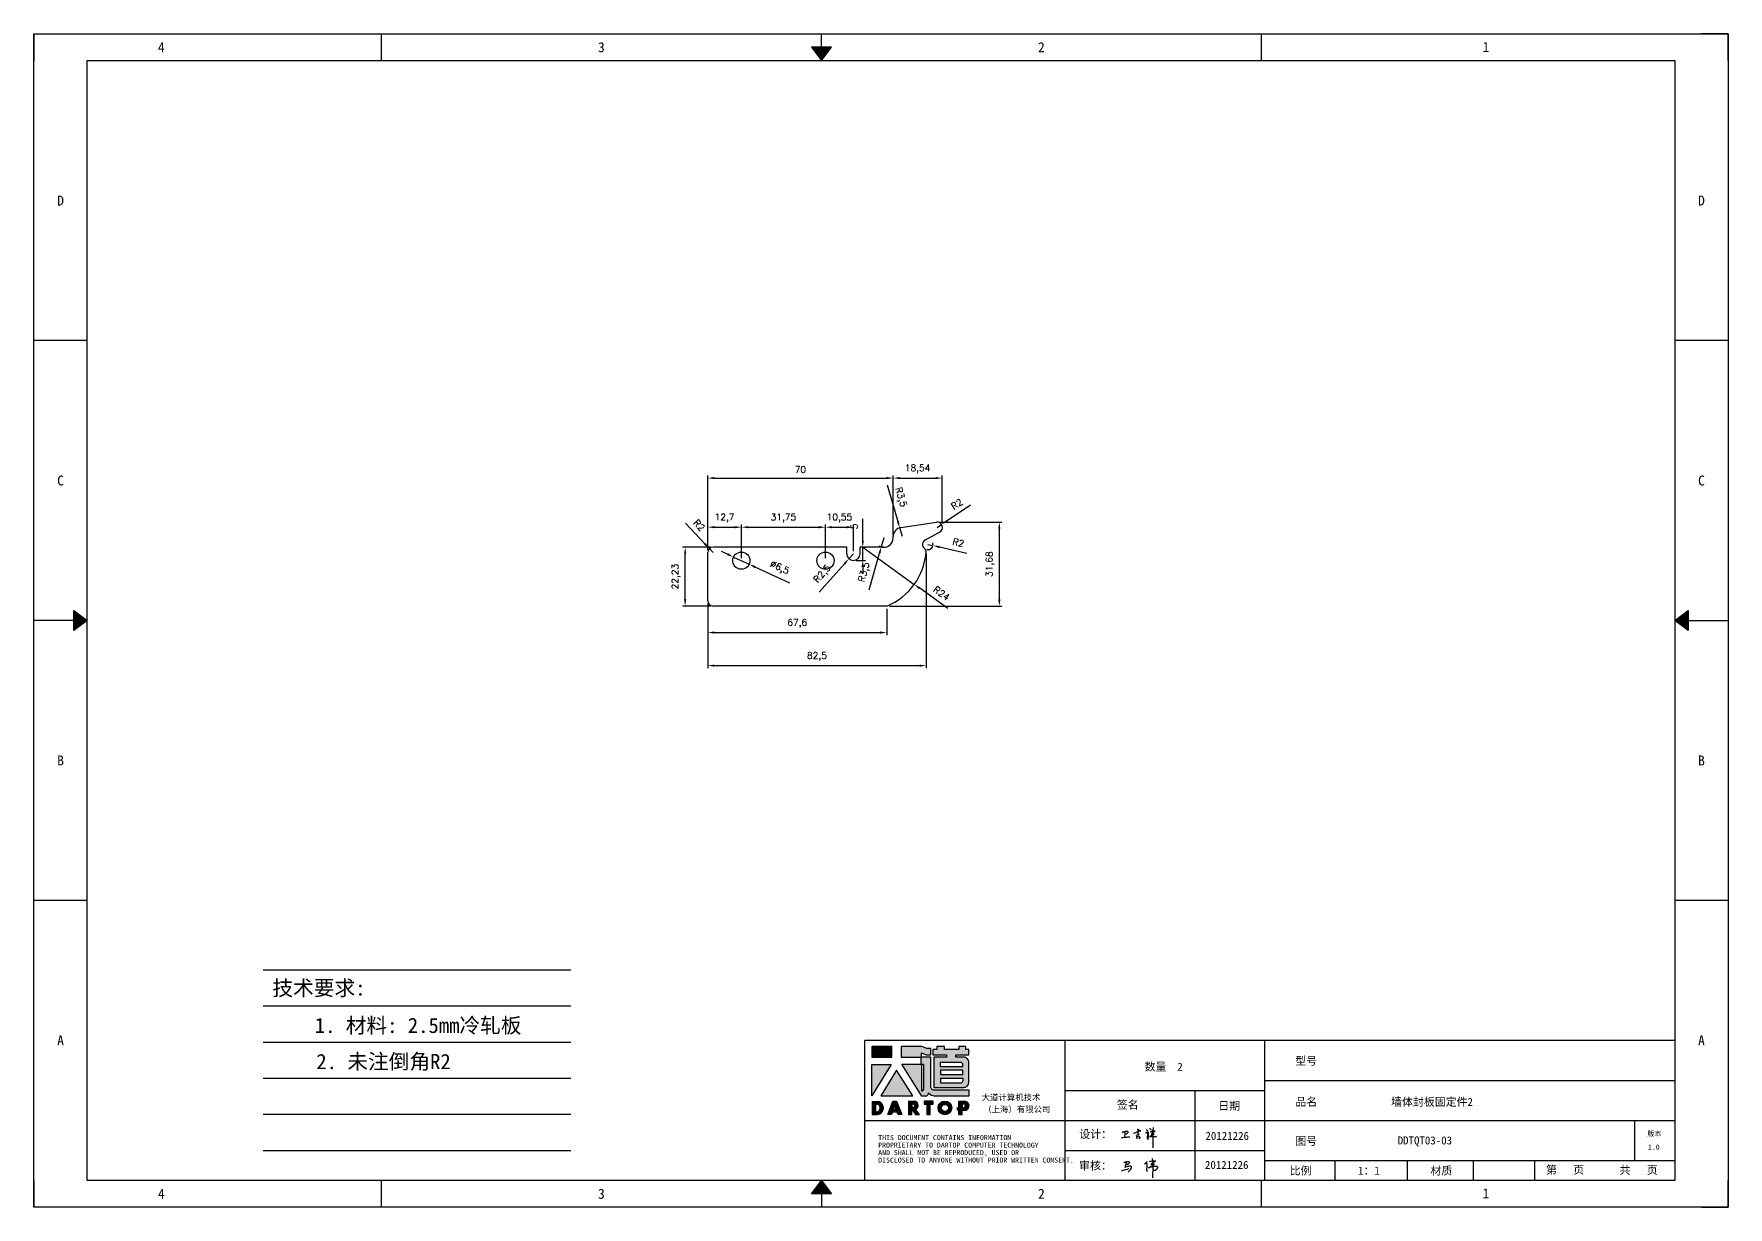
# Model space of a CAD drawing. Header units: millimetres. Extents: x 120943 to 145233, y 4425 to 40233.
# Drawn here: x 128532 to 129172, y 37625 to 38068 of the extents above; entities that cross this region are included whole.
import ezdxf
from ezdxf.enums import TextEntityAlignment as Align

# ---------------------------------------------------------------- set-up
doc = ezdxf.new("R2010")
doc.units = ezdxf.units.MM
doc.linetypes.add('DOT', pattern=[0.25, 0, -0.25])
doc.layers.add('4', color=7, linetype='Continuous')
doc.layers.add('print', color=30, linetype='Continuous')
doc.layers.add('dim', color=2, linetype='Continuous', lineweight=9)
doc.styles.add('Dartop', font='SIMFANG.TTF')
doc.styles.add('HZ', font='SimSun.ttf')
doc.styles.add('hzHT', font='SIMHEI.TTF')
doc.styles.get("Standard").update_dxf_attribs({"font": 'txt', "bigfont": 'gbcbig.shx'})
doc.dimstyles.new('0.5small', dxfattribs={"dimtxt": 2.5, "dimasz": 2.5, "dimexe": 1, "dimexo": 1, "dimgap": 2, "dimtad": 1, "dimtxsty": 'Standard', "dimcen": 2.5, "dimadec": 0, "dimazin": 0, "dimtfac": 1, "dimtmove": 0, "dimatfit": 3, "dimfxl": 1, "dimarcsym": 0})

# ---------------------------------------------------------------- blocks, each defined once
blk = doc.blocks.new('*U5')
at = {"color": 254, "linetype": 'Continuous', "extrusion": (0, 0, -1)}
for points in [[(-17, 0.333), (-16.812, 0.25), (-17, 0.5)], [(-17, 0.333), (-17.188, 0.25), (-16.812, 0.25)], [(-17, 0.333), (-17, 0.5), (-17.188, 0.25)]]:
    blk.add_solid(points, dxfattribs=at)
blk = doc.blocks.new('*U4')
at = {"color": 254, "linetype": 'Continuous', "extrusion": (0, 0, -1)}
for points in [[(-33.167, 11), (-33, 11), (-33.25, 11.188)], [(-33.167, 11), (-33.25, 11.188), (-33.25, 10.812)], [(-33.167, 11), (-33.25, 10.812), (-33, 11)]]:
    blk.add_solid(points, dxfattribs=at)
blk = doc.blocks.new('*U6')
at = {"color": 254, "linetype": 'Continuous'}
for points in [[(17, 21.667), (17.188, 21.75), (16.812, 21.75)], [(17, 21.667), (16.812, 21.75), (17, 21.5)], [(17, 21.667), (17, 21.5), (17.188, 21.75)]]:
    blk.add_solid(points, dxfattribs=at)
blk = doc.blocks.new('*U3')
at = {"color": 254, "linetype": 'Continuous', "extrusion": (0, 0, -1)}
for points in [[(-0.833, 11), (-0.75, 10.812), (-0.75, 11.188)], [(-0.833, 11), (-0.75, 11.188), (-1, 11)], [(-0.833, 11), (-1, 11), (-0.75, 10.812)]]:
    blk.add_solid(points, dxfattribs=at)
blk = doc.blocks.new('dadao')
for p, q in [((48, 19.2), (44.9, 10.4)), ((44.9, 10.4), (51.2, 10.4)), ((51.2, 10.4), (48, 19.2))]:
    blk.add_line(p, q)
for points in [[(41.8, 121.6), (41.8, 143.7), (-0.4, 143.7), (-0.4, 121.6), (41.8, 121.6)], [(104.8, 122), (104.8, 130.3), (114.1, 126.3), (124.2, 126.3), (124.2, 139.6), (115.9, 139.6), (105.1, 143.9), (61.5, 143.9)], [(61.7, 144), (61.7, 121.3), (103.9, 121.3)], [(113.4, 38.7), (105.1, 38.7), (63, 106.5), (103.9, 106.5), (103.9, 120.9), (103.9, 121.3)], [(109.7, 53.6), (109.7, 106.2), (104.3, 106.2), (104.3, 50.4), (106.6, 50.4)], [(144.6, 94.4), (144.6, 84.8), (192, 84.8), (192, 94.1), (144.9, 94.1)], [(120.2, 45), (119.5, 45), (119.5, 44.6)], [(0, 28), (0, 0), (11.8, 0)], [(0.1, 28), (14, 28)], [(7.1, 21.8), (7.1, 6.1), (12, 6.1)], [(7.1, 21.8), (11.4, 21.8)], [(76.8, 28.2), (76.8, 0), (84.1, 0), (84.1, 11.1), (91.6, -0.1), (100.3, -0.1), (91.7, 11.1)], [(76.8, 28.2), (90.6, 28.2)], [(84, 22.7), (84, 15.3), (87.2, 15.3)], [(84, 22.7), (87.3, 22.7)], [(183.7, 0), (183.7, 9.6), (180.6, 9.6), (180.6, 14.9), (183.8, 14.9), (183.8, 28.1), (196.1, 28.1), (196.5, 28.1)], [(183.7, 0), (190.9, 0), (190.9, 9.6), (198.8, 9.6)], [(194.9, 22.3), (190.8, 22.3), (190.8, 15), (194.4, 15)]]:
    blk.add_lwpolyline(points)
blk.add_lwpolyline([(137.1, 144.2), (137.1, 137.9), (128.3, 137.9), (128.3, 126.5), (157.3, 126.5), (157.3, 121.5), (130.3, 121.5), (130.3, 57.5), (194.4, 57.5, 0.414214), (204.4, 67.5), (204.4, 111.3, 0.414214), (194.4, 121.3), (177.5, 121.3), (177.5, 126.3), (204.7, 126.3), (204.7, 137.7), (198.2, 137.7), (198.2, 143.9), (183.3, 143.9), (183.3, 138), (153, 138), (153, 144.2), (137.1, 144.2)], format="xyb", close=True)
for points in [[(104.8, 122), (123.4, 122), (123.4, 60, 0.414214), (131.4, 52), (204.8, 52), (204.8, 39.1), (131.7, 39.1)], [(144.3, 110.8), (144.3, 101.8), (192.3, 101.8), (192.3, 105.5, 0.414214), (187.3, 110.5), (144.3, 110.5)], [(144.6, 77), (144.6, 67.5), (187.6, 67.5, 0.414214), (192.6, 72.5), (192.6, 76.4), (144.6, 76.4)]]:
    blk.add_lwpolyline(points, format="xyb")
for points in [[(-0.3, 106.2), (40.4, 106.2), (-0.3, 39.7), (-0.3, 106.2)], [(51.7, 94.1), (18.4, 39.3), (86.2, 39.3)], [(43.8, 28.2), (51.8, 28.2), (62.6, -0.1), (55, -0.1), (53.2, 5), (42.9, 5), (41.1, 0), (33.6, 0)], [(110, 28.1), (110, 21.9), (116, 21.9), (116, -0.1), (123.2, -0.1), (123.2, 22), (129.2, 22), (129.2, 28.1), (110, 28.1)]]:
    blk.add_lwpolyline(points, close=True)
for radius in [14.5, 7.44]:
    blk.add_circle((154.2, 14.2), radius)
for centre, radius, start, end in [((99.2, 60.7), 12.6, 305.6399, 325.969), ((111.6, 46.7), 8.19, 282.9811, 347.6627), ((136, 61.7), 22.9, 226.7358, 259.3209), ((8.5, 13.9), 8.49, 294.2143, 69.7177), ((9.6, 14.2), 14.4, 278.6604, 72.3203), ((86.4, 19), 3.8, 282.527, 76.7196), ((88.6, 19.4), 8.95, 290.6073, 77.2124), ((193.7, 18.7), 3.8, 280.9891, 72.5513), ((195.7, 18.6), 9.51, 288.8959, 85.2442)]:
    blk.add_arc(centre, radius, start, end)
blk = doc.blocks.new('h')
for p, q in [((20768.1, -2360.9), (20773, -2359.1)), ((20769.5, -2366.9), (20769.8, -2370.6)), ((20769.8, -2370.6), (20770.9, -2378)), ((20770.9, -2378), (20771.5, -2370.6)), ((20772.4, -2369.3), (20774.9, -2367.8)), ((20773, -2359.1), (20784.1, -2355.2)), ((20773.3, -2331.8), (20775.3, -2338.7)), ((20789.1, -2340.9), (20773.5, -2331.9)), ((20775.3, -2338.7), (20775.6, -2351.2)), ((20775.6, -2351.2), (20775.5, -2357.3)), ((20782.2, -2369.2), (20780, -2377.1)), ((20780, -2377.1), (20788.3, -2371.3)), ((20780.1, -2366.4), (20780.8, -2366.4)), ((20781.9, -2367.4), (20782.2, -2369.2)), ((20845.7, -2343.5), (20848.4, -2353)), ((20848.9, -2370.3), (20847.9, -2424)), ((20848.4, -2353), (20848.9, -2370.3))]:
    blk.add_line(p, q)
for points in [[(20696.6, -2372.4, 0.002073), (20710.6, -2371.9, 0.016137), (20719.6, -2371.3, 0.008314), (20736.9, -2369.3)], [(20699.1, -2348.2, -0.029745), (20704.6, -2345.4, -0.046842), (20708.4, -2344.2, -0.00919), (20714.3, -2343, -0.018517), (20717.2, -2342.5, -0.037841), (20720.3, -2342.4, -0.039541), (20723.2, -2342.8, -0.149785), (20726, -2344.3, -0.204935), (20726.9, -2346.6, -0.074872), (20726.5, -2348.3, -0.061615), (20725.6, -2350.3, -0.034204), (20723.8, -2352.6, -0.045776), (20722.3, -2354.1, -0.054985), (20720.4, -2355.3, -0.036348), (20717.3, -2356.5, -0.067752), (20715.7, -2356.8, -0.043553), (20713.2, -2356.7)], [(20755, -2351.9, -0.024077), (20759.9, -2350.1, -0.013147), (20768.7, -2346.5, -0.00522), (20775.4, -2344.1, -0.018517), (20777.3, -2343.4, -0.008274), (20786.3, -2341, -0.039541), (20788.3, -2340.8, -0.079216), (20789.4, -2341, -0.204935)], [(20813.5, -2350.1, 0.007348), (20815.9, -2348.7, 0.008421), (20818, -2347.3, 0.009459), (20819.7, -2346.2, -0.016325), (20820.7, -2345.5, -0.173771), (20821.8, -2345.3, -0.085159), (20823.9, -2346, -0.125883), (20826, -2347.9, -0.160659), (20826.6, -2350.1, -0.010447), (20826.5, -2352.3, -0.008247), (20826.2, -2355.1, -0.002698), (20825.3, -2374, 0.001562), (20823.9, -2383.7, 0.016137)], [(20816.8, -2335, -0.053561), (20819.6, -2336.1, -0.075272), (20821.3, -2337.3, -0.005295), (20822.5, -2338.5, -0.009337), (20823.1, -2339.1, -0.026146), (20823.7, -2339.8, -0.016644), (20824.5, -2340.9)], [(20832.1, -2329.2, -0.053561), (20834.9, -2330.3, -0.075272), (20836.7, -2331.5, -0.005295), (20837.8, -2332.6, -0.009337), (20838.5, -2333.3, -0.026146), (20839, -2334, -0.016644), (20839.8, -2335.1)], [(20836, -2343.7, -0.02797), (20842.1, -2342.6, -0.048868), (20845.6, -2342.2, -0.00919), (20851.1, -2341.4, -0.018517), (20853.9, -2341.1, -0.037841), (20856.7, -2341.2, -0.039541), (20859.4, -2341.6, -0.018282), (20840.6, -2354.7, -0.000937)], [(20847.6, -2340.2, 0.021784), (20849.6, -2335.9, 0.028296), (20850.8, -2332.4, 0.008136), (20851.9, -2328.2, 0.028913), (20852.2, -2327, 0.08193), (20852.1, -2325.9, 0.075058), (20851.7, -2324.7, 0.275043)]]:
    blk.add_lwpolyline(points, format="xyb")
for points in [[(20711.3, -2343.5), (20711.3, -2343.5), (20711.5, -2355.8), (20710.7, -2368), (20710.6, -2371.9)], [(20821.5, -2350.6), (20822.4, -2359.2), (20822.2, -2364.9), (20821.7, -2369), (20821.3, -2376.3), (20823.6, -2368.5), (20827.2, -2366.3), (20829.5, -2366.3)], [(20840.6, -2354.7), (20850, -2354.7), (20855, -2354.3), (20845.9, -2361.1), (20840.5, -2364), (20833, -2367.5), (20863.2, -2367.4), (20865.9, -2367.3)]]:
    blk.add_lwpolyline(points)
for centre, radius, start, end in [((20773.7, -2371.2), 2.3, 121.9907, 163.60158), ((20787.5, -2406), 40.3, 100.61827, 108.24823), ((20780.8, -2367.6), 1.15, 9.4675, 90)]:
    blk.add_arc(centre, radius, start, end)
blk = doc.blocks.new('*D72')
at = {"layer": 'Defpoints', "color": 0}
for p in [(128868.74, 37872.6), (128786.24, 37853.92), (128868.74, 37829.42)]:
    blk.add_point(p, dxfattribs=at)
at = {"layer": 'dim', "color": 0, "lineweight": -2}
for p, q in [((128868.74, 37871.6), (128868.74, 37828.42)), ((128786.24, 37852.92), (128786.24, 37828.42)), ((128788.74, 37829.42), (128866.24, 37829.42))]:
    blk.add_line(p, q, dxfattribs=at)
at = {"layer": 'dim', "color": 0}
for points in [[(128788.74, 37829.83), (128788.74, 37829), (128786.24, 37829.42)], [(128866.24, 37829.83), (128866.24, 37829), (128868.74, 37829.42)]]:
    blk.add_solid(points, dxfattribs=at)
at = {"layer": 'dim', "color": 0, "insert": (128827.49, 37832.87), "char_height": 2.5, "attachment_point": 5}
blk.add_mtext('82,5', dxfattribs=at)
blk = doc.blocks.new('*D73')
at = {"layer": 'Defpoints', "color": 0}
for p in [(128795.99, 37870.44), (128801.89, 37867.71)]:
    blk.add_point(p, dxfattribs=at)
at = {"layer": 'dim', "color": 0, "lineweight": -2}
for p, q in [((128793.73, 37871.49), (128791.46, 37872.54)), ((128795.99, 37870.44), (128801.89, 37867.71)), ((128817.25, 37860.6), (128804.16, 37866.66))]:
    blk.add_line(p, q, dxfattribs=at)
at = {"layer": 'dim', "color": 0}
for points in [[(128793.9, 37871.87), (128793.55, 37871.11), (128795.99, 37870.44)], [(128804.34, 37867.04), (128803.99, 37866.28), (128801.89, 37867.71)]]:
    blk.add_solid(points, dxfattribs=at)
at = {"layer": 'dim', "color": 0, "insert": (128813.29, 37866.24), "char_height": 2.5, "attachment_point": 5, "rotation": 335.16241}
blk.add_mtext('∅6,5', dxfattribs=at)
blk = doc.blocks.new('*D74')
at = {"layer": 'Defpoints', "color": 0}
for p in [(128777.72, 37874.15), (128788.24, 37874.15), (128788.24, 37851.92)]:
    blk.add_point(p, dxfattribs=at)
at = {"layer": 'dim', "color": 0, "lineweight": -2}
for p, q in [((128787.24, 37874.15), (128776.72, 37874.15)), ((128777.72, 37854.42), (128777.72, 37871.65)), ((128787.24, 37851.92), (128776.72, 37851.92))]:
    blk.add_line(p, q, dxfattribs=at)
at = {"layer": 'dim', "color": 0}
for points in [[(128777.3, 37871.65), (128778.13, 37871.65), (128777.72, 37874.15)], [(128777.3, 37854.42), (128778.13, 37854.42), (128777.72, 37851.92)]]:
    blk.add_solid(points, dxfattribs=at)
at = {"layer": 'dim', "color": 0, "insert": (128774.26, 37863.04), "char_height": 2.5, "attachment_point": 5, "rotation": 90}
blk.add_mtext('22,23', dxfattribs=at)
blk = doc.blocks.new('*D38')
at = {"layer": 'Defpoints', "color": 0}
for p in [(128844.79, 37874.15), (128864.26, 37860.12)]:
    blk.add_point(p, dxfattribs=at)
at = {"layer": 'dim', "color": 0, "lineweight": -2}
for p, q in [((128844.79, 37874.15), (128864.26, 37860.12)), ((128876.97, 37850.96), (128866.29, 37858.66))]:
    blk.add_line(p, q, dxfattribs=at)
at = {"layer": 'dim', "color": 0}
blk.add_solid([(128866.54, 37859), (128866.05, 37858.32), (128864.26, 37860.12)], dxfattribs=at)
at = {"layer": 'dim', "color": 0, "insert": (128874.55, 37856.72), "char_height": 2.5, "attachment_point": 5, "rotation": 324.21758}
blk.add_mtext('R24', dxfattribs=at)
blk = doc.blocks.new('*D39')
at = {"layer": 'Defpoints', "color": 0}
for p in [(128786.87, 37873.61), (128788.24, 37872.15)]:
    blk.add_point(p, dxfattribs=at)
at = {"layer": 'dim', "color": 0, "lineweight": -2}
for p, q in [((128777.83, 37883.18), (128785.15, 37875.43)), ((128788.24, 37872.15), (128786.87, 37873.61))]:
    blk.add_line(p, q, dxfattribs=at)
at = {"layer": 'dim', "color": 0}
blk.add_solid([(128785.46, 37875.71), (128784.85, 37875.14), (128786.87, 37873.61)], dxfattribs=at)
at = {"layer": 'dim', "color": 0, "insert": (128783, 37882.44), "char_height": 2.5, "attachment_point": 5, "rotation": 313.35848}
blk.add_mtext('R2', dxfattribs=at)
blk = doc.blocks.new('*D75')
at = {"layer": 'Defpoints', "color": 0}
for p in [(128798.94, 37881.71), (128786.24, 37872.15), (128798.94, 37869.07)]:
    blk.add_point(p, dxfattribs=at)
at = {"layer": 'dim', "color": 0, "lineweight": -2}
for p, q in [((128786.24, 37873.15), (128786.24, 37882.71)), ((128788.74, 37881.71), (128796.44, 37881.71)), ((128798.94, 37870.07), (128798.94, 37882.71))]:
    blk.add_line(p, q, dxfattribs=at)
at = {"layer": 'dim', "color": 0}
for points in [[(128788.74, 37882.12), (128788.74, 37881.29), (128786.24, 37881.71)], [(128796.44, 37882.12), (128796.44, 37881.29), (128798.94, 37881.71)]]:
    blk.add_solid(points, dxfattribs=at)
at = {"layer": 'dim', "color": 0, "insert": (128792.59, 37885.17), "char_height": 2.5, "attachment_point": 5}
blk.add_mtext('12,7', dxfattribs=at)
blk = doc.blocks.new('*D76')
at = {"layer": 'Defpoints', "color": 0}
for p in [(128830.69, 37881.71), (128798.94, 37869.07), (128830.69, 37869.07)]:
    blk.add_point(p, dxfattribs=at)
at = {"layer": 'dim', "color": 0, "lineweight": -2}
for p, q in [((128798.94, 37870.07), (128798.94, 37882.71)), ((128801.44, 37881.71), (128828.19, 37881.71)), ((128830.69, 37870.07), (128830.69, 37882.71))]:
    blk.add_line(p, q, dxfattribs=at)
at = {"layer": 'dim', "color": 0}
for points in [[(128801.44, 37882.12), (128801.44, 37881.29), (128798.94, 37881.71)], [(128828.19, 37882.12), (128828.19, 37881.29), (128830.69, 37881.71)]]:
    blk.add_solid(points, dxfattribs=at)
at = {"layer": 'dim', "color": 0, "insert": (128814.82, 37885.17), "char_height": 2.5, "attachment_point": 5}
blk.add_mtext('31,75', dxfattribs=at)
blk = doc.blocks.new('*D77')
at = {"layer": 'Defpoints', "color": 0}
for p in [(128841.24, 37881.71), (128830.69, 37869.07), (128841.24, 37871.65)]:
    blk.add_point(p, dxfattribs=at)
at = {"layer": 'dim', "color": 0, "lineweight": -2}
for p, q in [((128830.69, 37870.07), (128830.69, 37882.71)), ((128833.19, 37881.71), (128838.74, 37881.71)), ((128841.24, 37872.65), (128841.24, 37882.71))]:
    blk.add_line(p, q, dxfattribs=at)
at = {"layer": 'dim', "color": 0}
for points in [[(128833.19, 37882.12), (128833.19, 37881.29), (128830.69, 37881.71)], [(128838.74, 37882.12), (128838.74, 37881.29), (128841.24, 37881.71)]]:
    blk.add_solid(points, dxfattribs=at)
at = {"layer": 'dim', "color": 0, "insert": (128835.97, 37885.17), "char_height": 2.5, "attachment_point": 5}
blk.add_mtext('10,55', dxfattribs=at)
blk = doc.blocks.new('*D78')
at = {"layer": 'Defpoints', "color": 0}
for p in [(128839.58, 37869.79), (128841.24, 37871.65)]:
    blk.add_point(p, dxfattribs=at)
at = {"layer": 'dim', "color": 0, "lineweight": -2}
for p, q in [((128828.29, 37857.19), (128837.91, 37867.93)), ((128841.24, 37871.65), (128839.58, 37869.79))]:
    blk.add_line(p, q, dxfattribs=at)
at = {"layer": 'dim', "color": 0}
blk.add_solid([(128837.6, 37868.21), (128838.22, 37867.65), (128839.58, 37869.79)], dxfattribs=at)
at = {"layer": 'dim', "color": 0, "insert": (128829.69, 37863.94), "char_height": 2.5, "attachment_point": 5, "rotation": 48.156}
blk.add_mtext('R2,5', dxfattribs=at)
blk = doc.blocks.new('*D79')
at = {"layer": 'Defpoints', "color": 0}
for p in [(128843.74, 37874.15), (128844.79, 37874.15), (128841.24, 37869.15)]:
    blk.add_point(p, dxfattribs=at)
at = {"layer": 'dim', "color": 0, "lineweight": -2}
for p, q in [((128844.79, 37876.65), (128844.79, 37884.82)), ((128844.74, 37874.15), (128845.79, 37874.15)), ((128844.79, 37869.15), (128844.79, 37874.15)), ((128842.24, 37869.15), (128845.79, 37869.15)), ((128844.79, 37866.65), (128844.79, 37864.15))]:
    blk.add_line(p, q, dxfattribs=at)
at = {"layer": 'dim', "color": 0}
for points in [[(128844.38, 37876.65), (128845.21, 37876.65), (128844.79, 37874.15)], [(128844.38, 37866.65), (128845.21, 37866.65), (128844.79, 37869.15)]]:
    blk.add_solid(points, dxfattribs=at)
at = {"layer": 'dim', "color": 0, "insert": (128841.54, 37881.99), "char_height": 2.5, "attachment_point": 5, "rotation": 90}
blk.add_mtext('5', dxfattribs=at)
blk = doc.blocks.new('*D40')
at = {"layer": 'Defpoints', "color": 0}
for p in [(128851.8, 37874.28), (128852.74, 37877.65)]:
    blk.add_point(p, dxfattribs=at)
at = {"layer": 'dim', "color": 0, "lineweight": -2}
for p, q in [((128852.74, 37877.65), (128851.8, 37874.28)), ((128847.23, 37858), (128851.12, 37871.88))]:
    blk.add_line(p, q, dxfattribs=at)
blk.add_arc((128852.74, 37877.65), 3.5, 237.95687, 270, dxfattribs=at)
at = {"layer": 'dim', "color": 0}
blk.add_solid([(128850.72, 37871.99), (128851.52, 37871.76), (128851.8, 37874.28)], dxfattribs=at)
at = {"layer": 'dim', "color": 0, "insert": (128845.51, 37864.67), "char_height": 2.5, "attachment_point": 5, "rotation": 74.32709}
blk.add_mtext('R3,5', dxfattribs=at)
blk = doc.blocks.new('*D41')
at = {"layer": 'Defpoints', "color": 0}
for p in [(128858.75, 37881.5), (128859.74, 37878.14)]:
    blk.add_point(p, dxfattribs=at)
at = {"layer": 'dim', "color": 0, "lineweight": -2}
for p, q in [((128853.95, 37897.72), (128858.04, 37883.89)), ((128859.74, 37878.14), (128858.75, 37881.5))]:
    blk.add_line(p, q, dxfattribs=at)
at = {"layer": 'dim', "color": 0}
blk.add_solid([(128858.44, 37884.01), (128857.64, 37883.78), (128858.75, 37881.5)], dxfattribs=at)
at = {"layer": 'dim', "color": 0, "insert": (128858.96, 37892.99), "char_height": 2.5, "attachment_point": 5, "rotation": 286.47429}
blk.add_mtext('R3,5', dxfattribs=at)
blk = doc.blocks.new('*D42')
at = {"layer": 'Defpoints', "color": 0}
for p in [(128872.88, 37881.63), (128874.55, 37882.73)]:
    blk.add_point(p, dxfattribs=at)
at = {"layer": 'dim', "color": 0, "lineweight": -2}
for p, q in [((128885.53, 37889.99), (128876.63, 37884.11)), ((128872.88, 37881.63), (128874.55, 37882.73))]:
    blk.add_line(p, q, dxfattribs=at)
at = {"layer": 'dim', "color": 0}
blk.add_solid([(128876.41, 37884.46), (128876.86, 37883.76), (128874.55, 37882.73)], dxfattribs=at)
at = {"layer": 'dim', "color": 0, "insert": (128880.33, 37890.45), "char_height": 2.5, "attachment_point": 5, "rotation": 33.46532}
blk.add_mtext('R2', dxfattribs=at)
blk = doc.blocks.new('*D43')
at = {"layer": 'Defpoints', "color": 0}
for p in [(128869.36, 37875.22), (128871.31, 37874.77)]:
    blk.add_point(p, dxfattribs=at)
at = {"layer": 'dim', "color": 0, "lineweight": -2}
for p, q in [((128869.36, 37875.22), (128871.31, 37874.77)), ((128884.14, 37871.79), (128873.75, 37874.2))]:
    blk.add_line(p, q, dxfattribs=at)
blk.add_arc((128869.36, 37875.22), 2, 258.65647, 15.57803, dxfattribs=at)
at = {"layer": 'dim', "color": 0}
blk.add_solid([(128873.84, 37874.61), (128873.65, 37873.8), (128871.31, 37874.77)], dxfattribs=at)
at = {"layer": 'dim', "color": 0, "insert": (128880.9, 37875.88), "char_height": 2.5, "attachment_point": 5, "rotation": 346.93014}
blk.add_mtext('R2', dxfattribs=at)
blk = doc.blocks.new('*D80')
at = {"layer": 'Defpoints', "color": 0}
for p in [(128872.58, 37883.61), (128853.84, 37851.92), (128896.36, 37851.92)]:
    blk.add_point(p, dxfattribs=at)
at = {"layer": 'dim', "color": 0, "lineweight": -2}
for p, q in [((128873.58, 37883.61), (128897.36, 37883.61)), ((128896.36, 37881.11), (128896.36, 37854.42)), ((128854.84, 37851.92), (128897.36, 37851.92))]:
    blk.add_line(p, q, dxfattribs=at)
at = {"layer": 'dim', "color": 0}
for points in [[(128895.94, 37881.11), (128896.77, 37881.11), (128896.36, 37883.61)], [(128895.94, 37854.42), (128896.77, 37854.42), (128896.36, 37851.92)]]:
    blk.add_solid(points, dxfattribs=at)
at = {"layer": 'dim', "color": 0, "insert": (128892.9, 37867.76), "char_height": 2.5, "attachment_point": 5, "rotation": 90}
blk.add_mtext('31,68', dxfattribs=at)
blk = doc.blocks.new('*D81')
at = {"layer": 'Defpoints', "color": 0}
for p in [(128874.78, 37900.26), (128874.78, 37882.26), (128856.24, 37878.14)]:
    blk.add_point(p, dxfattribs=at)
at = {"layer": 'dim', "color": 0, "lineweight": -2}
for p, q in [((128856.24, 37879.14), (128856.24, 37901.26)), ((128858.74, 37900.26), (128872.28, 37900.26)), ((128874.78, 37883.26), (128874.78, 37901.26))]:
    blk.add_line(p, q, dxfattribs=at)
at = {"layer": 'dim', "color": 0}
for points in [[(128858.74, 37900.68), (128858.74, 37899.84), (128856.24, 37900.26)], [(128872.28, 37900.68), (128872.28, 37899.84), (128874.78, 37900.26)]]:
    blk.add_solid(points, dxfattribs=at)
at = {"layer": 'dim', "color": 0, "insert": (128865.51, 37903.72), "char_height": 2.5, "attachment_point": 5}
blk.add_mtext('18,54', dxfattribs=at)
blk = doc.blocks.new('*D101')
at = {"layer": 'Defpoints', "color": 0}
for p in [(128856.24, 37900.26), (128856.24, 37877.65), (128786.24, 37872.15)]:
    blk.add_point(p, dxfattribs=at)
at = {"layer": 'dim', "color": 0, "lineweight": -2}
for p, q in [((128786.24, 37873.15), (128786.24, 37901.26)), ((128788.74, 37900.26), (128853.74, 37900.26)), ((128856.24, 37878.65), (128856.24, 37901.26))]:
    blk.add_line(p, q, dxfattribs=at)
at = {"layer": 'dim', "color": 0}
for points in [[(128788.74, 37900.68), (128788.74, 37899.84), (128786.24, 37900.26)], [(128853.74, 37900.68), (128853.74, 37899.84), (128856.24, 37900.26)]]:
    blk.add_solid(points, dxfattribs=at)
at = {"layer": 'dim', "color": 0, "insert": (128821.24, 37903.51), "char_height": 2.5, "attachment_point": 5}
blk.add_mtext('70', dxfattribs=at)
blk = doc.blocks.new('*D102')
at = {"layer": 'Defpoints', "color": 0}
for p in [(128786.24, 37853.92), (128853.84, 37851.92), (128853.84, 37841.91)]:
    blk.add_point(p, dxfattribs=at)
at = {"layer": 'dim', "color": 0, "lineweight": -2}
for p, q in [((128786.24, 37852.92), (128786.24, 37840.91)), ((128853.84, 37850.92), (128853.84, 37840.91)), ((128788.74, 37841.91), (128851.34, 37841.91))]:
    blk.add_line(p, q, dxfattribs=at)
at = {"layer": 'dim', "color": 0}
for points in [[(128788.74, 37842.33), (128788.74, 37841.5), (128786.24, 37841.91)], [(128851.34, 37842.33), (128851.34, 37841.5), (128853.84, 37841.91)]]:
    blk.add_solid(points, dxfattribs=at)
at = {"layer": 'dim', "color": 0, "insert": (128820.04, 37845.37), "char_height": 2.5, "attachment_point": 5}
blk.add_mtext('67,6', dxfattribs=at)

msp = doc.modelspace()

# ---------------------------------------------------------------- hatches: boundary and pattern name
for points in [[(128855.766, 37685.491), (128848.233, 37685.491), (128848.233, 37681.555), (128855.766, 37681.555)], [(128855.524, 37678.801), (128848.253, 37678.801), (128848.253, 37666.929)], [(128857.539, 37676.646), (128851.596, 37666.85), (128863.698, 37666.85)], [(128871.383, 37664.846), (128867.944, 37664.846), (128867.944, 37663.755), (128869.017, 37663.755), (128869.017, 37659.822), (128870.302, 37659.822), (128870.302, 37663.757), (128871.383, 37663.757)]]:
    msp.add_hatch(color=0).paths.add_polyline_path(points)
h = msp.add_hatch(color=0)
h.paths.add_polyline_path([(128867.025, 37683.099), (128868.687, 37682.38), (128870.485, 37682.38), (128870.485, 37684.76), (128869.002, 37684.76), (128867.07, 37685.523), (128859.326, 37685.523), (128859.326, 37681.499), (128866.86, 37681.499), (128866.86, 37681.418), (128866.86, 37678.846), (128859.554, 37678.846), (128867.069, 37666.752), (128868.557, 37666.752, 0.2793748), (128869.644, 37667.808), (128869.644, 37667.864), (128869.775, 37667.864, 0.1431454), (128871.824, 37666.821), (128884.882, 37666.821), (128884.882, 37669.115), (128871.768, 37669.115, -0.4142136), (128870.34, 37670.543), (128870.34, 37681.626), (128867.025, 37681.626)])
h.paths.add_polyline_path([(128866.936, 37678.794), (128867.894, 37678.794), (128867.894, 37669.408, -0.0889357), (128867.339, 37668.837), (128866.933, 37668.837)], flags=16)
h = msp.add_hatch(color=0)
h.paths.add_polyline_path([(128884.86, 37684.427), (128883.698, 37684.427), (128883.698, 37685.532), (128881.042, 37685.532), (128881.042, 37684.482), (128875.62, 37684.482), (128875.62, 37685.587), (128872.781, 37685.587), (128872.781, 37684.461), (128871.211, 37684.461), (128871.211, 37682.424), (128876.389, 37682.424), (128876.389, 37681.523), (128871.564, 37681.523), (128871.564, 37670.113), (128883.019, 37670.113, 0.4142136), (128884.804, 37671.898), (128884.804, 37679.712, 0.4142136), (128883.019, 37681.497), (128879.991, 37681.497), (128879.991, 37682.382), (128884.86, 37682.382)])
h.paths.add_polyline_path([(128881.754, 37679.563, -0.4142136), (128882.646, 37678.67), (128882.646, 37678.016), (128874.071, 37678.016), (128874.071, 37679.563)], flags=16)
h.paths.add_polyline_path([(128882.591, 37676.634), (128882.591, 37674.976), (128874.126, 37674.976), (128874.126, 37676.634)], flags=16)
h.paths.add_polyline_path([(128882.702, 37673.484), (128882.702, 37672.774, -0.4142136), (128881.809, 37671.881), (128874.126, 37671.881), (128874.126, 37673.484)], flags=16)
h = msp.add_hatch(color=0)
h.paths.add_polyline_path([(128850.801, 37664.828), (128848.306, 37664.828), (128848.306, 37659.837), (128850.407, 37659.837, 0.7930159)])
h.paths.add_polyline_path([(128850.444, 37660.93), (128849.572, 37660.93), (128849.572, 37663.735), (128850.348, 37663.735, -0.6713609)], flags=16)
h = msp.add_hatch(color=0)
h.paths.add_polyline_path([(128857.558, 37664.869), (128856.135, 37664.869), (128854.304, 37659.832), (128855.652, 37659.832), (128855.97, 37660.725), (128857.796, 37660.725), (128858.12, 37659.821), (128859.48, 37659.821)])
h.paths.add_polyline_path([(128857.447, 37661.687), (128856.315, 37661.687), (128856.871, 37663.27)], flags=16)
h = msp.add_hatch(color=0)
h.paths.add_polyline_path([(128864.478, 37664.865), (128862.024, 37664.865), (128862.024, 37659.829), (128863.321, 37659.829), (128863.321, 37661.826), (128864.653, 37659.811), (128866.22, 37659.811), (128864.686, 37661.813, 0.7440549)])
h.paths.add_polyline_path([(128863.309, 37662.571), (128863.309, 37663.894), (128863.888, 37663.894, -0.796809), (128863.88, 37662.571)], flags=16)
h = msp.add_hatch(color=0)
h.paths.add_polyline_path([(128873.253, 37662.365, 1), (128878.425, 37662.365, 1)])
h.paths.add_polyline_path([(128877.167, 37662.365, -1), (128874.511, 37662.365, -1)], flags=16)
h = msp.add_hatch(color=0)
h.paths.add_polyline_path([(128883.385, 37664.853), (128883.311, 37664.853), (128881.124, 37664.853), (128881.124, 37662.503), (128880.543, 37662.503), (128880.543, 37661.549), (128881.114, 37661.549), (128881.114, 37659.838), (128882.391, 37659.838), (128882.391, 37661.556), (128883.794, 37661.556, 0.8123038)])
h.paths.add_polyline_path([(128882.372, 37662.51), (128882.372, 37663.824), (128883.099, 37663.824, -0.7782134), (128883.025, 37662.51)], flags=16)

# ---------------------------------------------------------------- linework, layer by layer
at = {"color": 0, "linetype": 'DOT'}
for p, q in [((128531.742, 38068.048), (129161.535, 38068.048)), ((128531.742, 37634.952), (128531.742, 38057.976)), ((129171.607, 38057.976), (129171.607, 37634.952)), ((129161.535, 37624.88), (128531.742, 37624.88))]:
    msp.add_line(p, q, dxfattribs=at)
at = {"color": 0}
for p, q in [((128531.742, 38068.048), (128531.742, 38057.976)), ((128662.971, 38057.976), (128662.971, 38068.048)), ((128829.159, 38063.012), (128829.159, 38068.048)), ((128995.347, 38057.976), (128995.347, 38068.048)), ((129171.607, 38068.048), (129161.535, 38068.048)), ((129171.607, 38057.976), (129171.607, 38068.048)), ((128551.886, 37634.952), (128551.886, 38057.976)), ((128551.886, 38057.976), (129151.463, 38057.976)), ((129151.463, 38057.976), (129151.463, 37634.952)), ((128551.886, 37952.22), (128531.742, 37952.22)), ((129171.607, 37952.22), (129151.463, 37952.22)), ((128546.85, 37846.464), (128531.742, 37846.464)), ((129156.499, 37846.464), (129171.607, 37846.464)), ((128551.886, 37740.708), (128531.742, 37740.708)), ((129171.607, 37740.708), (129151.463, 37740.708)), ((129151.463, 37687.83), (128845.526, 37687.83)), ((128845.526, 37634.952), (128845.526, 37687.83)), ((128921.066, 37687.83), (128921.066, 37634.952)), ((128996.606, 37634.952), (128996.606, 37687.83)), ((128921.066, 37668.945), (128996.606, 37668.945)), ((128970.167, 37668.945), (128970.167, 37634.952)), ((128996.606, 37672.722), (129151.463, 37672.722)), ((128845.526, 37657.614), (128921.066, 37657.614)), ((128921.066, 37657.614), (129151.463, 37657.614)), ((129136.355, 37642.506), (129136.355, 37657.614)), ((128921.066, 37646.283), (128996.606, 37646.283)), ((128996.606, 37642.506), (129151.463, 37642.506)), ((129023.183, 37634.952), (129023.183, 37642.506)), ((129050.572, 37634.952), (129050.572, 37642.506)), ((129075.471, 37634.952), (129075.471, 37642.506)), ((129098.585, 37634.952), (129098.585, 37642.506)), ((128531.742, 37634.952), (128531.742, 37624.88)), ((129151.463, 37634.952), (128551.886, 37634.952)), ((128662.971, 37624.88), (128662.971, 37634.952)), ((128995.347, 37624.88), (128995.347, 37634.952)), ((129171.607, 37624.88), (129171.607, 37634.952)), ((128829.159, 37629.916), (128829.159, 37624.88)), ((129161.535, 37624.88), (129171.607, 37624.88))]:
    msp.add_line(p, q, dxfattribs=at)
for p, q in [((128859.225, 37881.601), (128872.584, 37883.605)), ((128838.744, 37874.154), (128788.244, 37874.154)), ((128838.744, 37871.654), (128838.744, 37874.154)), ((128843.744, 37871.654), (128843.744, 37874.154)), ((128852.744, 37874.154), (128843.744, 37874.154)), ((128856.244, 37877.654), (128856.244, 37878.14)), ((128868.424, 37876.984), (128873.822, 37879.863)), ((128786.244, 37853.924), (128786.244, 37872.154)), ((128853.84, 37851.924), (128788.244, 37851.924)), ((128953.507, 37640.118), (128952.765, 37639.717)), ((128954.041, 37640.404), (128953.507, 37640.118)), ((128953.538, 37641.004), (128954.481, 37641.004)), ((128954.985, 37641.05), (128954.041, 37640.404)), ((128954.075, 37643.244), (128954.292, 37641.434)), ((128954.327, 37640.097), (128954.247, 37635.938)), ((128954.292, 37641.434), (128954.327, 37640.097)), ((128954.481, 37641.004), (128954.985, 37641.05))]:
    msp.add_line(p, q)
for points in [[(128829.159, 38057.976), (128832.936, 38063.012), (128825.382, 38063.012), (128829.159, 38057.976)], [(128551.886, 37846.464), (128546.85, 37842.687), (128546.85, 37850.241), (128551.886, 37846.464)], [(129151.463, 37846.464), (129156.499, 37850.241), (129156.499, 37842.687), (129151.463, 37846.464)], [(128829.159, 37634.952), (128832.936, 37629.916), (128825.382, 37629.916), (128829.159, 37634.952)]]:
    msp.add_lwpolyline(points, close=True, dxfattribs=at)
for points in [[(128943.332, 37641.658, -0.029745), (128943.763, 37641.874, -0.0468422), (128944.056, 37641.968, -0.0091902), (128944.512, 37642.06, -0.0185172), (128944.741, 37642.093, -0.0378406), (128944.977, 37642.101, -0.0395413), (128945.201, 37642.073, -0.1497852), (128945.42, 37641.953, -0.2049352), (128945.487, 37641.78, -0.0748717), (128945.462, 37641.643, -0.0616146), (128945.387, 37641.492, -0.0342039), (128945.252, 37641.313, -0.0457759), (128945.131, 37641.198, -0.054985), (128944.985, 37641.106, -0.0363479), (128944.743, 37641.009, -0.0677521), (128944.621, 37640.988, -0.0435534), (128944.431, 37640.998)], [(128952.765, 37639.717, -0.029745), (128953.439, 37640.054, -0.0468422), (128953.895, 37640.201, -0.0091902), (128954.606, 37640.345, -0.0185172), (128954.963, 37640.396, -0.0378406), (128955.331, 37640.408, -0.0395413), (128955.681, 37640.365, -0.1497852), (128956.023, 37640.178, -0.2049352), (128956.128, 37639.907, -0.0748717), (128956.088, 37639.694, -0.0616146), (128955.972, 37639.458, -0.0342039), (128955.761, 37639.18, -0.0457759), (128955.572, 37638.999, -0.054985), (128955.344, 37638.856, -0.0363479), (128954.966, 37638.705, -0.0677521), (128954.777, 37638.673, -0.0435534), (128954.479, 37638.688)], [(128953.074, 37642.118, -0.0279703), (128953.685, 37642.231, -0.0488679), (128954.038, 37642.268, -0.0091902), (128954.594, 37642.351, -0.0185172), (128954.872, 37642.376, -0.0378406), (128955.158, 37642.37, -0.0395413), (128955.426, 37642.323, -0.0182819), (128953.538, 37641.004, -0.0009369)]]:
    msp.add_lwpolyline(points, format="xyb")
msp.add_lwpolyline([(128944.284, 37642.016), (128944.284, 37642.016), (128944.139, 37641.131), (128943.901, 37640.299), (128943.746, 37639.788)])
for centre in [(128798.944, 37869.074), (128830.694, 37869.074)]:
    msp.add_circle(centre, 3.25)
for centre, radius, start, end in [((128859.744, 37878.14), 3.5, 98.530766, 180), ((128872.881, 37881.628), 2, 298.072487, 98.530766), ((128788.244, 37872.154), 2, 90, 180), ((128852.744, 37877.654), 3.5, 270, 0), ((128869.365, 37875.219), 2, 118.072487, 230.008579), ((128866.794, 37872.154), 2, 12.885347, 50.008579), ((128841.244, 37871.654), 2.5, 180, 0), ((128844.794, 37874.154), 24, 292.142395, 356.287505), ((128788.244, 37853.924), 2, 180, 270), ((128942.227, 37640.252), 1.596, 281.076982, 291.212632), ((128907.126, 37782.728), 148.319, 283.91895, 284.971512), ((128946.185, 37635.566), 4.876, 113.202449, 120.017497), ((128945.041, 37638.236), 1.971, 102.47486, 113.202449), ((128947.897, 37625.325), 15.195, 100.36867, 102.47486), ((128944.723, 37639.505), 1.257, 283.816254, 294.030509), ((128945.837, 37636.588), 3.745, 96.125337, 100.36867), ((128944.992, 37638.883), 0.58, 294.836428, 309.901134), ((128937.259, 37646.017), 11.096, 316.919563, 320.58866), ((128945.637, 37638.447), 1.875, 87.457037, 96.125337), ((128945.644, 37638.604), 1.717, 78.399567, 87.457037), ((128943.547, 37640.627), 2.821, 324.094808, 331.378357), ((128945.887, 37639.786), 0.511, 44.324655, 78.399567), ((128945.737, 37639.519), 0.377, 319.573073, 337.48549), ((128944.699, 37640.349), 1.694, 324.910666, 333.348429), ((128945.523, 37640.041), 0.825, 326.76781, 340.871018), ((128946.049, 37639.945), 0.284, 357.998393, 44.324655), ((128945.772, 37639.955), 0.561, 340.871018, 357.998393), ((128947.543, 37647.649), 7.458, 299.265464, 300.9495), ((128964.438, 37585.137), 57.583, 102.46592, 103.2053), ((128925.197, 37668.972), 38.128, 313.366132, 315.296084), ((129072.438, 37620.738), 121.7, 171.410173, 171.768083), ((128952.014, 37641.119), 0.244, 52.375745, 91.291159), ((128737.566, 37648.036), 214.732, 357.565664, 358.057278), ((128951.93, 37641.157), 0.279, 357.196828, 33.705179), ((128945.641, 37641.569), 6.583, 352.912546, 354.802684), ((128948.111, 37641.344), 4.103, 354.802684, 357.196828)]:
    msp.add_arc(centre, radius, start, end)
at = {"layer": 'Defpoints'}
for p, q in [((128618.285, 37714.539), (128734.545, 37714.539)), ((128618.285, 37700.889), (128734.545, 37700.889)), ((128618.285, 37700.889), (128734.545, 37700.889)), ((128618.285, 37687.239), (128734.545, 37687.239)), ((128618.285, 37673.589), (128734.545, 37673.589)), ((128618.285, 37659.939), (128734.545, 37659.939)), ((128618.285, 37646.289), (128734.545, 37646.289))]:
    msp.add_line(p, q, dxfattribs=at)
at = {"layer": 'print'}
msp.add_lwpolyline([(128531.742, 38068.048), (129171.607, 38068.048), (129171.607, 37624.88), (128531.742, 37624.88)], close=True, dxfattribs=at)

# ---------------------------------------------------------------- block references
at = {"color": 0, "linetype": 'Continuous', "xscale": 20.14402654906928, "yscale": 20.14402654921842, "zscale": 20.14402654921862}
for name, p in [('*U6', (128486.71, 37624.88)), ('*U3', (128531.742, 37624.88)), ('*U4', (128486.71, 37624.88)), ('*U5', (128486.71, 37624.88))]:
    msp.add_blockref(name, p, dxfattribs=at)
at = {"color": 0}
for name, p, xscale, yscale, zscale in [('dadao', (128848.306, 37659.837), 0.1785493262164481, 0.178549326230053, 0.1785493262317104), ('h', (127339.111, 37835.014), 0.07747410198493163, 0.07747410198530816, 0.07747410198528001)]:
    msp.add_blockref(name, p, dxfattribs=dict(at, xscale=xscale, yscale=yscale, zscale=zscale))

# ---------------------------------------------------------------- texts
for s, height, style, p in [('4', 3.777, 'Dartop', (128579.876, 38063.012)), ('3', 3.777, 'Dartop', (128746.065, 38063.012)), ('2', 3.777, 'Dartop', (128912.253, 38063.012)), ('1', 3.777, 'Dartop', (129080.163, 38063.132)), ('D', 3.777, 'Dartop', (128541.814, 38005.098)), ('D', 3.777, 'Dartop', (129161.535, 38005.098)), ('C', 3.777, 'Dartop', (128541.814, 37899.342)), ('C', 3.777, 'Dartop', (129161.535, 37899.342)), ('B', 3.777, 'Dartop', (128541.814, 37793.586)), ('B', 3.777, 'Dartop', (129161.535, 37793.586)), ('A', 3.777, 'Dartop', (128541.814, 37687.83)), ('A', 3.777, 'Dartop', (129161.535, 37687.83)), ('型号', 3.0216, 'hzHT', (129012.283, 37680.144)), ('数量  2', 3.0216, 'hzHT', (128958.43, 37677.925)), ('签名', 3.0216, 'hzHT', (128944.857, 37663.525)), ('日期', 3.0216, 'hzHT', (128983.197, 37663.153)), ('品名', 3.0216, 'hzHT', (129012.283, 37664.632)), ('墙体封板固定件2', 3.0216, 'hzHT', (129059.79, 37664.632)), ('20121226', 3.0216, 'hzHT', (128982.422, 37651.794)), ('图号', 3.0216, 'hzHT', (129012.283, 37649.863)), ('DDTQT03-03', 3.0216, 'hzHT', (129057.091, 37650.06)), ('版本', 1.8885, 'hzHT', (129143.764, 37652.6)), ('1.0', 1.8885, 'Dartop', (129143.537, 37647.553)), ('20121226', 3.0216, 'hzHT', (128982.242, 37640.83)), ('比例', 3.0216, 'hzHT', (129010.176, 37638.65)), ('1：1', 3.0216, 'hzHT', (129035.975, 37638.65)), ('材质', 3.0216, 'hzHT', (129063.301, 37638.65)), ('第   页', 3.0216, 'hzHT', (129110.043, 37638.964)), ('共   页', 3.0216, 'hzHT', (129137.799, 37638.854)), ('4', 3.777, 'Dartop', (128579.876, 37629.916)), ('3', 3.777, 'Dartop', (128746.065, 37629.916)), ('2', 3.777, 'Dartop', (128912.253, 37629.916)), ('1', 3.777, 'Dartop', (129080.163, 37630.036))]:
    msp.add_text(s, height=height, dxfattribs=dict(at, style=style)).set_placement(p, align=Align.MIDDLE_CENTER)
at = {"style": 'HZ'}
for s, p in [('技术要求:', (128639.399, 37707.65)), ('     1. 材料: 2.5mm冷轧板', (128667.115, 37693.528)), ('2. 未注倒角R2       ', (128677.445, 37679.878))]:
    msp.add_text(s, height=5.733, dxfattribs=at).set_placement(p, align=Align.MIDDLE_CENTER)
at = {"color": 0, "style": 'hzHT'}
for s, height, p in [('THIS DOCUMENT CONTAINS INFORMATION', 1.8885, (128850.624, 37650.192)), ('设计：', 3.0216, (128926.552, 37650.936)), ('AND SHALL NOT BE REPRODUCED, USED OR', 1.8885, (128850.624, 37644.527)), ('DISCLOSED TO ANYONE WITHOUT PRIOR WRITTEN CONSENT.', 1.8885, (128850.624, 37641.694)), ('PROPRIETARY TO DARTOP COMPUTER TECHNOLOGY', 1.8885, (128850.624, 37647.359)), ('审核：', 3.0216, (128926.507, 37639.038))]:
    msp.add_text(s, height=height, dxfattribs=at).set_placement(p)
at = {"layer": '4', "color": 0, "style": 'hzHT'}
for s, p in [('大道计算机技术', (128889.684, 37665.192)), ('（上海）有限公司', (128890.254, 37660.675))]:
    msp.add_text(s, height=2.2662, dxfattribs=at).set_placement(p)

# ---------------------------------------------------------------- dimensions: what is measured, and where the dimension line sits
at = {"layer": 'dim'}
for base, p1, p2, picture, middle in [((128856.244, 37900.261), (128786.244, 37872.154), (128856.244, 37877.654), '*D101', (128821.244, 37903.511)), ((128874.78, 37900.261), (128856.244, 37878.14), (128874.78, 37882.256), '*D81', (128865.512, 37903.719)), ((128830.694, 37881.708), (128798.944, 37869.074), (128830.694, 37869.074), '*D76', (128814.819, 37885.166)), ((128853.84, 37841.912), (128786.244, 37853.924), (128853.84, 37851.924), '*D102', (128820.042, 37845.37))]:
    dim = msp.add_linear_dim(base=base, p1=p1, p2=p2, dimstyle='0.5small', override={"dimpost": '\\X'}, dxfattribs=at)
    dim.commit()
    dim.dimension.update_dxf_attribs({"geometry": picture, "text_midpoint": middle})
for center, mpoint, picture, middle in [((128859.744, 37878.14), (128858.751, 37881.496), '*D41', (128858.96, 37892.986)), ((128872.881, 37881.628), (128874.549, 37882.73), '*D42', (128880.335, 37890.45)), ((128788.244, 37872.154), (128786.871, 37873.608), '*D39', (128782.998, 37882.444)), ((128852.744, 37877.654), (128851.798, 37874.284), '*D40', (128845.508, 37864.668)), ((128844.794, 37874.154), (128864.264, 37860.121), '*D38', (128874.547, 37856.716)), ((128869.365, 37875.219), (128871.313, 37874.767), '*D43', (128880.896, 37875.878)), ((128841.244, 37871.654), (128839.576, 37869.792), '*D78', (128829.69, 37863.935))]:
    dim = msp.add_radius_dim(center=center, mpoint=mpoint, dimstyle='0.5small', override={"dimpost": '\\X'}, dxfattribs=at)
    dim.commit()
    dim.dimension.update_dxf_attribs({"geometry": picture, "text_midpoint": middle})
for base, p1, p2, picture, middle in [((128798.944, 37881.708), (128786.244, 37872.154), (128798.944, 37869.074), '*D75', (128792.594, 37881.708)), ((128841.244, 37881.708), (128830.694, 37869.074), (128841.244, 37871.654), '*D77', (128835.969, 37881.708)), ((128868.744, 37829.417), (128786.244, 37853.924), (128868.744, 37872.6), '*D72', (128827.494, 37829.417))]:
    dim = msp.add_linear_dim(base=base, p1=p1, p2=p2, dimstyle='0.5small', override={"dimpost": '\\X'}, dxfattribs=at)
    dim.commit()
    dim.dimension.update_dxf_attribs({"geometry": picture, "text_midpoint": middle, "dimtype": 160})
for base, p1, p2, picture, middle in [((128844.794, 37874.154), (128841.244, 37869.154), (128843.744, 37874.154), '*D79', (128841.544, 37881.988)), ((128896.356, 37851.924), (128872.584, 37883.605), (128853.84, 37851.924), '*D80', (128892.898, 37867.765)), ((128777.717, 37874.154), (128788.244, 37851.924), (128788.244, 37874.154), '*D74', (128774.258, 37863.039))]:
    dim = msp.add_linear_dim(base=base, p1=p1, p2=p2, angle=90, dimstyle='0.5small', override={"dimpost": '\\X'}, dxfattribs=at)
    dim.commit()
    dim.dimension.update_dxf_attribs({"geometry": picture, "text_midpoint": middle})
dim = msp.add_diameter_dim_2p(p1=(128795.995, 37870.439), p2=(128801.893, 37867.709), dimstyle='0.5small', override={"dimpost": '\\X'}, dxfattribs=at)
dim.commit()
dim.dimension.update_dxf_attribs({"geometry": '*D73', "text_midpoint": (128813.291, 37866.245)})

doc.saveas('drawing.dxf')
